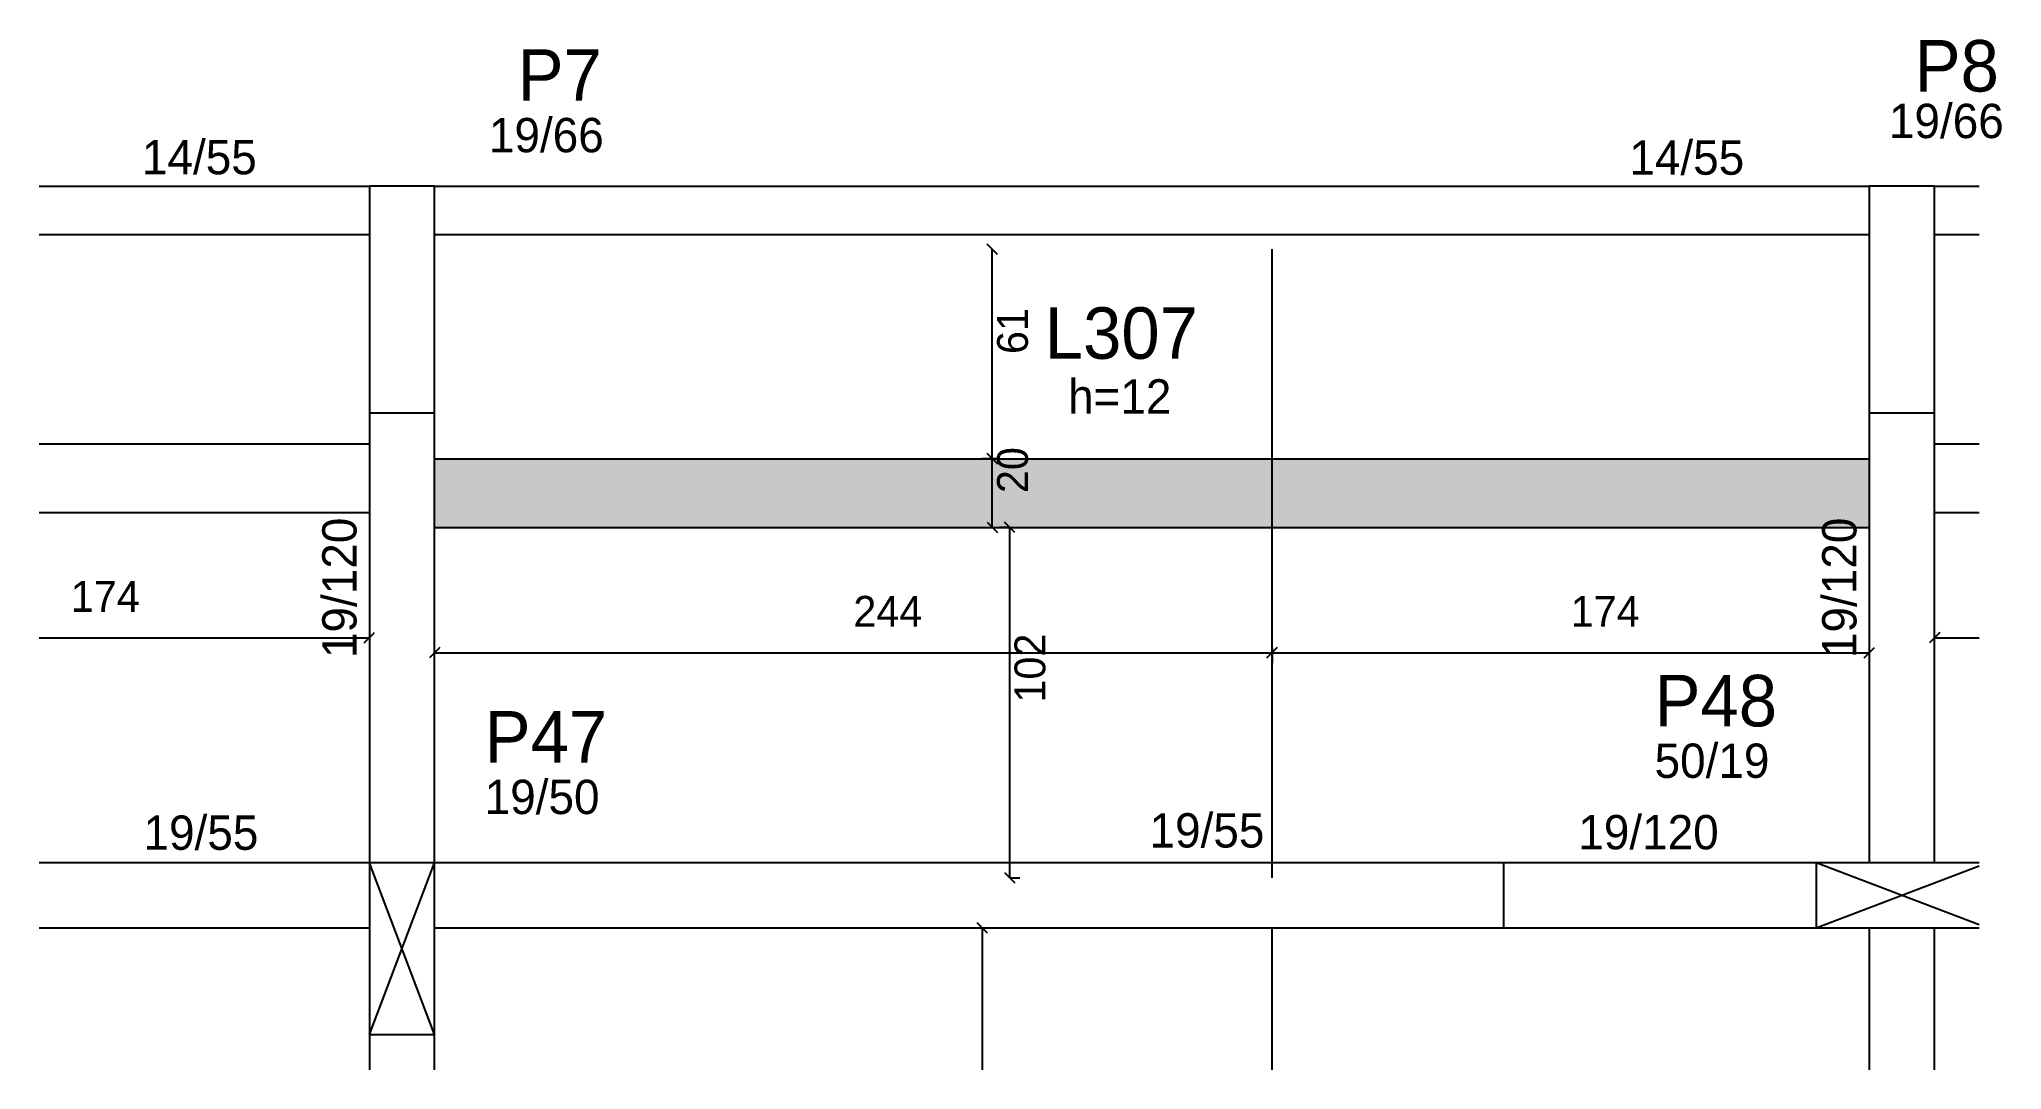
# Model space of a CAD drawing. Header units: metres. Extents: x 5237 to 5809, y 2551 to 2851.
import ezdxf

# ---------------------------------------------------------------- set-up
doc = ezdxf.new("R2010")
doc.units = ezdxf.units.M
for name, color, linetype in [('1', 7, 'Continuous'), ('3', 7, 'Continuous'), ('4', 7, 'Continuous'), ('7', 7, 'Continuous'), ('Hachura', 7, 'Continuous'), ('Painéis', 7, 'Continuous')]:
    doc.layers.add(name, color=color, linetype=linetype)

msp = doc.modelspace()

# ---------------------------------------------------------------- hatches: boundary and pattern name
at = {"layer": 'Hachura'}
h = msp.add_hatch(color=7, dxfattribs=at)
h.dxf.hatch_style = 1
h.paths.add_polyline_path([(5352.07, 2708.58), (5770.07, 2708.58), (5770.07, 2728.58), (5352.07, 2728.58), (5352.07, 2708.58)])

# ---------------------------------------------------------------- linework, layer by layer
at = {"layer": '1', "color": 1, "lineweight": 25}
for p, q in [((5333.07, 2560.94), (5352.07, 2610.94)), ((5352.07, 2560.94), (5333.07, 2610.94)), ((5802.07, 2592.89), (5754.57, 2610.94)), ((5754.57, 2591.94), (5802.07, 2609.99))]:
    msp.add_line(p, q, dxfattribs=at)
at = {"layer": '3', "color": 3, "lineweight": 25}
for p, q in [((5236.88, 2807.94), (5333.07, 2807.94)), ((5352.07, 2807.94), (5770.07, 2807.94)), ((5789.07, 2807.94), (5802.07, 2807.94)), ((5236.88, 2793.94), (5333.07, 2793.94)), ((5352.07, 2793.94), (5770.07, 2793.94)), ((5789.07, 2793.94), (5802.07, 2793.94)), ((5663.57, 2591.94), (5663.57, 2610.94))]:
    msp.add_line(p, q, dxfattribs=at)
for points in [[(5333.07, 2741.94), (5333.07, 2610.94)], [(5352.07, 2610.94), (5352.07, 2741.94)], [(5770.07, 2741.94), (5770.07, 2610.94)], [(5789.07, 2610.94), (5789.07, 2741.94)], [(5333.07, 2610.94), (5236.88, 2610.94)], [(5770.07, 2610.94), (5352.07, 2610.94)], [(5236.88, 2591.94), (5333.07, 2591.94)], [(5333.07, 2591.94), (5333.07, 2550.64)], [(5352.07, 2591.94), (5770.07, 2591.94)], [(5352.07, 2550.64), (5352.07, 2591.94)], [(5770.07, 2591.94), (5770.07, 2550.64)], [(5789.07, 2550.64), (5789.07, 2591.94)]]:
    msp.add_lwpolyline(points, dxfattribs=at)
at = {"layer": '7', "color": 7, "lineweight": 25}
for points in [[(5352.07, 2807.94), (5333.07, 2807.94)], [(5333.07, 2807.94), (5333.07, 2741.94)], [(5352.07, 2741.94), (5352.07, 2807.94)], [(5789.07, 2807.94), (5770.07, 2807.94)], [(5770.07, 2807.94), (5770.07, 2741.94)], [(5789.07, 2741.94), (5789.07, 2807.94)], [(5333.07, 2741.94), (5352.07, 2741.94)], [(5770.07, 2741.94), (5789.07, 2741.94)], [(5352.07, 2610.94), (5333.07, 2610.94)], [(5333.07, 2610.94), (5333.07, 2560.94)], [(5352.07, 2560.94), (5352.07, 2610.94)], [(5802.07, 2610.94), (5754.57, 2610.94)], [(5754.57, 2610.94), (5754.57, 2591.94)], [(5754.57, 2591.94), (5802.07, 2591.94)], [(5333.07, 2560.94), (5352.07, 2560.94)]]:
    msp.add_lwpolyline(points, dxfattribs=at)
at = {"layer": 'Painéis', "color": 0, "lineweight": 25}
for p, q in [((5516.02, 2788.08), (5513.02, 2791.08)), ((5516.02, 2727.08), (5513.02, 2730.08)), ((5513.02, 2730.08), (5516.02, 2727.08)), ((5513.02, 2710.08), (5516.02, 2707.08)), ((5521.1, 2707.08), (5518.1, 2710.08)), ((5331.57, 2674.94), (5334.57, 2677.94)), ((5790.57, 2677.94), (5787.57, 2674.94)), ((5353.57, 2673.58), (5350.57, 2670.58)), ((5594.57, 2670.58), (5597.57, 2673.58)), ((5597.57, 2673.58), (5594.57, 2670.58)), ((5768.57, 2670.58), (5771.57, 2673.58)), ((5518.1, 2608.08), (5521.1, 2605.08)), ((5513.12, 2590.44), (5510.12, 2593.44))]:
    msp.add_line(p, q, dxfattribs=at)
at = {"layer": 'Painéis', "color": 4, "lineweight": 25}
for p, q in [((5514.52, 2728.58), (5514.52, 2789.58)), ((5516.53, 2728.58), (5511.52, 2728.58)), ((5514.52, 2708.58), (5514.52, 2728.58)), ((5518.98, 2708.58), (5516.6, 2708.58)), ((5519.6, 2708.58), (5519.6, 2606.58)), ((5236.88, 2676.44), (5333.07, 2676.44)), ((5789.07, 2676.44), (5802.07, 2676.44)), ((5352.07, 2672.08), (5596.07, 2672.08)), ((5596.07, 2673.44), (5596.07, 2669.08)), ((5596.07, 2672.08), (5770.07, 2672.08)), ((5519.9, 2606.58), (5522.6, 2606.58)), ((5511.62, 2591.94), (5511.62, 2550.64))]:
    msp.add_line(p, q, dxfattribs=at)
at = {"layer": 'Painéis', "color": 200, "lineweight": 25}
for p, q in [((5596.07, 2606.58), (5596.07, 2789.58)), ((5236.88, 2732.94), (5333.07, 2732.94)), ((5352.07, 2728.58), (5770.07, 2728.58)), ((5789.07, 2732.94), (5802.07, 2732.94)), ((5236.88, 2712.94), (5333.07, 2712.94)), ((5789.07, 2712.94), (5802.07, 2712.94)), ((5352.07, 2708.58), (5770.07, 2708.58)), ((5596.07, 2550.64), (5596.07, 2591.94))]:
    msp.add_line(p, q, dxfattribs=at)

# ---------------------------------------------------------------- texts
at = {"layer": '3', "color": 3, "lineweight": 25}
for s, p in [('19/66', (5775.78, 2821.97)), ('19/66', (5367.88, 2817.85)), ('14/55', (5266.79, 2811.43)), ('14/55', (5700.16, 2811.31)), ('h=12', (5536.61, 2741.74)), ('50/19', (5707.5, 2635.64)), ('19/50', (5366.65, 2625.1)), ('19/55', (5267.26, 2614.69)), ('19/55', (5560.36, 2615.36)), ('19/120', (5685.28, 2614.83))]:
    msp.add_text(s, height=10, dxfattribs=at).set_placement(p)
for p in [(5329.32, 2670.53), (5766.32, 2670.53)]:
    msp.add_text('19/120', height=10, rotation=90, dxfattribs=at).set_placement(p)
at = {"layer": '4', "color": 4, "lineweight": 25}
for s, p in [('P7', (5376.25, 2832.85)), ('P8', (5783.29, 2835.54)), ('L307', (5529.84, 2757.7)), ('P48', (5707.5, 2650.64)), ('P47', (5366.65, 2640.1))]:
    msp.add_text(s, height=15, dxfattribs=at).set_placement(p)
at = {"layer": 'Painéis', "color": 240, "lineweight": 25}
for s, p in [('61', (5524.93, 2759.08)), ('20', (5524.93, 2718.58)), ('102', (5530.01, 2657.58))]:
    msp.add_text(s, height=9, rotation=90, dxfattribs=at).set_placement(p)
for s, p in [('174', (5246.07, 2684)), ('244', (5474.07, 2679.64)), ('174', (5683.07, 2679.64))]:
    msp.add_text(s, height=9, dxfattribs=at).set_placement(p)

doc.saveas('drawing.dxf')
